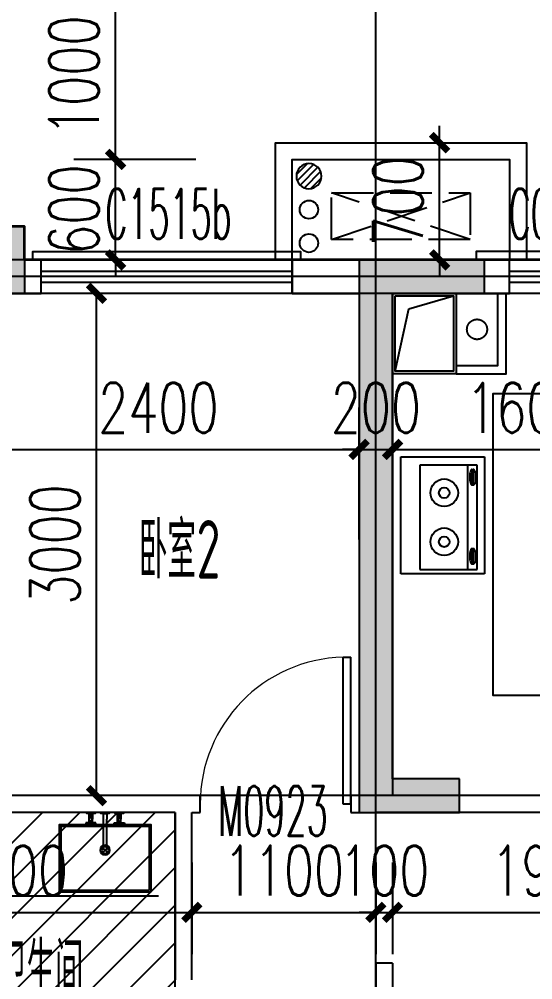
# Model space of a CAD drawing. Extents: x -59851 to 653804, y -249523 to 437614.
# Drawn here: x -29246 to -26175, y -45794 to -40057 of the extents above; entities that cross this region are included whole.
import ezdxf

# ---------------------------------------------------------------- set-up
doc = ezdxf.new("R2010")
doc.units = 0
doc.header["$LTSCALE"] = 1000
doc.header["$MEASUREMENT"] = 0
for name, pattern in [('CONTINOUS', [0]), ('DASH', [0.35, 0.25, -0.1]), ('PS', [3200, 1500, -200, 1500])]:
    doc.linetypes.add(name, pattern=pattern)
doc.layers.add('33计全面积外廓线', color=21, linetype='Continuous', lineweight=35)
for name, color, linetype in [('_S-YS(雨水管)', 3, 'Continuous'), ('_S-空调立管', 7, 'Continuous'), ('A-Lvtry（卫生间）', 5, 'Continuous'), ('A-Lvtry（厨房）', 5, 'CONTINOUS'), ('A-烟气道', 105, 'Continuous'), ('A-空调室外机', 5, 'DASH'), ('A-第三道尺寸线', 105, 'Continuous'), ('A-线脚看线', 9, 'Continuous'), ('A-降板区域', 251, 'Continuous'), ('DOTE', 16, 'Continuous'), ('NL', 5, 'Continuous'), ('PS', 6, 'PS'), ('PUB_HATCH', 8, 'Continuous'), ('PUB_TEXT', 7, 'Continuous'), ('WALL', 2, 'Continuous'), ('WINDOW', 4, 'Continuous'), ('WINDOW_TEXT', 7, 'Continuous'), ('剪力墙', 6, 'Continuous'), ('栏杆', 142, 'Continuous')]:
    doc.layers.add(name, color=color, linetype=linetype)
doc.layers.add('A-area(算全面积)', color=21, linetype='Continuous', plot=False)
doc.layers.add('A-area(算半面积)', color=23, linetype='Continuous', plot=False)
doc.styles.add('_TCH_DIM_T3', font='SIMPLEX.shx', dxfattribs={"width": 0.705882, "bigfont": 'GBCBIG.shx'})
doc.styles.add('_TCH_WINDOW', font='SIMPLEX.shx', dxfattribs={"width": 0.7, "height": 3.5, "bigfont": 'GBCBIG.shx'})
doc.styles.get("Standard").update_dxf_attribs({"font": 'gbenor.shx', "width": 0.7, "bigfont": 'gbcbig.shx'})
doc.dimstyles.new('_TCH_ARCH&&100', dxfattribs={"dimtxt": 297.5, "dimasz": 100, "dimexe": 250, "dimexo": 300, "dimgap": 100, "dimtad": 1, "dimdec": 0, "dimzin": 0, "dimdsep": 46, "dimtxsty": '_TCH_DIM_T3', "dimblk": 'ARCHTICK', "dimcen": 0.09, "dimclrt": 7, "dimazin": 2, "dimtfac": 1, "dimtdec": 0, "dimtix": 1, "dimtmove": 2, "dimatfit": 3, "dimfxl": 0, "dimtolj": 1, "dimtzin": 0, "dimarcsym": 0})

# ---------------------------------------------------------------- blocks, each defined once
blk = doc.blocks.new('zhouxianssceng0329')
at = {"layer": 'DOTE'}
for p, q in [((-27113.7, 132089.9), (-27113.7, 156469.4)), ((-3313.7, 143398.2), (-44988.6, 143398.2)), ((5501.3, 143298.2), (-44988.6, 143298.2)), ((5501.3, 140298.2), (-44988.6, 140298.2))]:
    blk.add_line(p, q, dxfattribs=at)
blk = doc.blocks.new('1417jianliqiang0329')
at = {"layer": 'PUB_HATCH'}
for points in [[(-29813.7, 39427.2), (-29213.7, 39427.2), (-29213.7, 39027.2), (-29813.7, 39027.2)], [(-26613.7, 36127.2), (-27013.7, 36127.2), (-27013.7, 39027.2), (-26463.7, 39027.2), (-26463.7, 39227.2), (-27213.7, 39227.2), (-27213.7, 35927.2), (-27013.7, 35927.2), (-26613.7, 35927.2)]]:
    blk.add_hatch(color=256, dxfattribs=at).paths.add_polyline_path(points)
at = {"layer": '剪力墙'}
for points in [[(-29813.7, 39427.2), (-29213.7, 39427.2), (-29213.7, 39027.2), (-29813.7, 39027.2)], [(-26613.7, 36127.2), (-27013.7, 36127.2), (-27013.7, 39027.2), (-26463.7, 39027.2), (-26463.7, 39227.2), (-27213.7, 39227.2), (-27213.7, 35927.2), (-27013.7, 35927.2), (-26613.7, 35927.2)]]:
    blk.add_lwpolyline(points, close=True, dxfattribs=at)
blk = doc.blocks.new('ktswaj')
at = {"linetype": 'DASH'}
blk.add_lwpolyline([(15990.1, 179082.6), (15990.1, 178253.3), (16268.4, 178253.3), (16268.4, 179082.6)], close=True, dxfattribs=at)
for points in [[(15990.1, 179082.6), (16268.4, 178253.3)], [(15990.1, 178253.3), (16268.4, 179082.6)]]:
    blk.add_lwpolyline(points, dxfattribs=at)
blk = doc.blocks.new('A3ktsjw')
at = {"layer": '栏杆'}
for points in [[(-26114.3, 169534.8), (-26114.3, 170234.8), (-24614.3, 170234.8), (-24614.3, 169534.8)], [(-26014.3, 169534.8), (-26014.3, 170134.8), (-24714.3, 170134.8), (-24714.3, 169534.8)]]:
    blk.add_lwpolyline(points, dxfattribs=at)
at = {"layer": 'A-空调室外机', "extrusion": (0, 0, -1), "zscale": -1, "rotation": 90}
blk.add_blockref('ktswaj', (204032.2, 153666.4), dxfattribs=at)
blk = doc.blocks.new('1417xxjian0329')
at = {"layer": 'A-线脚看线'}
for points in [[(-29163.7, 15191.6), (-29163.7, 15241.6), (-27563.7, 15241.6), (-27563.7, 15191.6)], [(-25563.6, 15191.6), (-25563.6, 15241.6), (-26513.6, 15241.6), (-26513.6, 15191.6)]]:
    blk.add_lwpolyline(points, dxfattribs=at)
blk = doc.blocks.new('zt1')
at = {"layer": 'A-Lvtry（卫生间）', "linetype": 'Continuous'}
for p, q in [((-700, 0), (0, 0)), ((-700, -500), (-700, 0)), ((0, 0), (0, -500)), ((0, -500), (-700, -500))]:
    blk.add_line(p, q, dxfattribs=at)
at = {"layer": 'A-Lvtry（卫生间）'}
for p, q in [((-673.5, -113.1), (-673.5, -455.5)), ((-50.7, -113.1), (-673.5, -113.1)), ((-50.7, -455.5), (-50.7, -113.1)), ((-673.5, -399.8), (-50.7, -399.8)), ((-673.5, -455.5), (-50.7, -455.5)), ((-640.9, -422.1), (-640.8, -433.8)), ((-565.7, -431.5), (-630.4, -431.5)), ((-630.4, -431.5), (-630.4, -448.2)), ((-630.4, -448.2), (-565.7, -448.2)), ((-565.7, -448.2), (-565.7, -431.5)), ((-549.1, -423.2), (-549.1, -433.7)), ((-167.9, -422.1), (-167.8, -433.8)), ((-157.4, -431.5), (-157.4, -448.2)), ((-92.7, -431.5), (-157.4, -431.5)), ((-157.4, -448.2), (-92.7, -448.2)), ((-92.7, -448.2), (-92.7, -431.5)), ((-76.1, -423.2), (-76.1, -433.7))]:
    blk.add_line(p, q, dxfattribs=at)
for points in [[(-549.1, -423.2, 0.259034), (-551, -419.8, 0.076276), (-562.5, -414.9, 0.036515), (-576.1, -412.4, 0.026615), (-594.9, -411.4, 0.026615), (-613.8, -412.4, 0.036515), (-627.3, -414.9, 0.076276), (-638.9, -419.8, 0.259034), (-640.8, -423.2, 0.078462), (-640.6, -424.5, 0.056762)], [(-549.1, -433.7, 0.259034), (-551, -430.3, 0.076276), (-562.5, -425.4, 0.036515), (-576.1, -422.9, 0.026615), (-594.9, -421.9, 0.026615), (-613.8, -422.9, 0.036515), (-627.3, -425.4, 0.076276), (-638.9, -430.3, 0.259034), (-640.8, -433.7, 0.259034), (-638.9, -437.2, 0.056762), (-630.4, -441.2, 0.036515)], [(-565.7, -442.9, 0.008736), (-562.5, -442.1, 0.076276), (-551, -437.2, 0.259034), (-549.1, -433.7, 0.259034)], [(-76.1, -423.2, 0.259034), (-78, -419.8, 0.076276), (-89.5, -414.9, 0.036515), (-103.1, -412.4, 0.026615), (-121.9, -411.4, 0.026615), (-140.8, -412.4, 0.036515), (-154.3, -414.9, 0.076276), (-165.9, -419.8, 0.259034), (-167.8, -423.2, 0.078462), (-167.6, -424.5, 0.056762)], [(-76.1, -433.7, 0.259034), (-78, -430.3, 0.076276), (-89.5, -425.4, 0.036515), (-103.1, -422.9, 0.026615), (-121.9, -421.9, 0.026615), (-140.8, -422.9, 0.036515), (-154.3, -425.4, 0.076276), (-165.9, -430.3, 0.259034), (-167.8, -433.7, 0.259034), (-165.9, -437.2, 0.056762), (-157.4, -441.2, 0.036515)], [(-92.7, -442.9, 0.008736), (-89.5, -442.1, 0.076276), (-78, -437.2, 0.259034), (-76.1, -433.7, 0.259034)]]:
    blk.add_lwpolyline(points, format="xyb", dxfattribs=at)
at = {"layer": 'A-Lvtry（卫生间）', "linetype": 'Continuous'}
for centre, radius in [((-508.4, -258.5), 82.5), ((-508.4, -258.5), 31.6), ((-215.8, -258.5), 82.5), ((-215.8, -258.5), 31.6)]:
    blk.add_circle(centre, radius, dxfattribs=at)
at = {"layer": 'A-Lvtry（卫生间）', "width": 0.8, "flags": 9}
for tag in ['YSIZE', 'XSIZE']:
    blk.add_attdef(tag, (-350, 0), '', height=0.5, dxfattribs=at)
blk = doc.blocks.new('A$C12CE3BE6')
at = {"ltscale": 10}
for p, q in [((180, 469), (200, 469)), ((184.5, 442), (184.5, 469)), ((195.5, 442), (195.5, 469)), ((285.2, 469), (265.2, 469)), ((370, 469), (350, 469)), ((354.5, 442), (354.5, 469)), ((365.5, 442), (365.5, 469)), ((220, 412), (160, 412)), ((160, 412), (160, 405)), ((220, 405), (160, 405)), ((180, 412), (180, 435)), ((182.5, 422), (182.5, 442)), ((197.5, 442), (182.5, 442)), ((197.5, 422), (182.5, 422)), ((187, 412), (187, 422)), ((193, 412), (193, 422)), ((197.5, 422), (197.5, 442)), ((200, 412), (200, 435)), ((220, 405), (220, 412)), ((265.2, 260), (265.2, 435)), ((285.2, 260), (285.2, 435)), ((330, 412), (390, 412)), ((330, 405), (330, 412)), ((330, 405), (390, 405)), ((350, 412), (350, 435)), ((352.5, 422), (352.5, 442)), ((352.5, 442), (367.5, 442)), ((352.5, 422), (367.5, 422)), ((357, 412), (357, 422)), ((363, 412), (363, 422)), ((367.5, 422), (367.5, 442)), ((370, 412), (370, 435)), ((390, 412), (390, 405))]:
    blk.add_line(p, q, dxfattribs=at)
for p, q in [((260.9, 235.9), (289.1, 264.1)), ((260.9, 264.1), (289.1, 235.9))]:
    blk.add_line(p, q)
for points in [[(200, 435), (200, 469), (215, 469), (215, 475), (165, 475), (165, 469), (180, 469), (180, 435)], [(285.2, 435), (285.2, 469), (299.8, 469), (299.8, 475), (250.2, 475), (250.2, 469), (265.2, 469), (265.2, 435)], [(370, 435), (370, 469), (385, 469), (385, 475), (335, 475), (335, 469), (350, 469), (350, 435)]]:
    blk.add_lwpolyline(points, dxfattribs=at)
for points in [[(0, 0), (0, 400), (550, 400), (550, 0)], [(10, 10), (10, 390), (540, 390), (540, 10)]]:
    blk.add_lwpolyline(points, close=True)
for centre in [(190, 408.5), (360, 408.5)]:
    blk.add_circle(centre, 3.5, dxfattribs=at)
for radius in [29.1, 20]:
    blk.add_circle((275, 250), radius)
blk.add_arc((275.2, 260), 10, 180, 0, dxfattribs=at)
blk = doc.blocks.new('$DorLib2D$00000001')
for p, q in [((0.45, 0.975), (0.5, 0.975)), ((0.45, 0), (0.45, 0.975)), ((0.5, 0), (0.5, 0.975)), ((0.5, 0), (0.45, 0))]:
    blk.add_line(p, q)
at = {"lineweight": 13}
blk.add_arc((0.475, 0), 0.975, 91.46928, 180, dxfattribs=at)
blk = doc.blocks.new('$TCHSYS$WIN2D')
for p, q in [((-0.5, 0.5), (0.5, 0.5)), ((-0.5, 0.5), (-0.5, -0.5)), ((0.5, 0.5), (0.5, -0.5)), ((0.5, 0.1667), (-0.5, 0.1667)), ((0.5, -0.1667), (-0.5, -0.1667)), ((-0.5, -0.5), (0.5, -0.5))]:
    blk.add_line(p, q)
blk = doc.blocks.new('_ArchTick')
at = {"color": 0, "linetype": 'ByBlock', "const_width": 0.4}
blk.add_lwpolyline([(-0.5, -0.5), (0.5, 0.5)], dxfattribs=at)
blk = doc.blocks.new('*D743')
at = {"layer": 'A-第三道尺寸线', "color": 0, "lineweight": -2, "transparency": 16777216}
for p, q in [((-75779, -36371.8), (-75779, -35584)), ((-73379, -36371.8), (-73379, -35584)), ((-75779, -35834), (-73379, -35834))]:
    blk.add_line(p, q, dxfattribs=at)
at = {"layer": 'Defpoints', "color": 0, "transparency": 16777216}
for p in [(-73379, -35834), (-75779, -36671.8), (-73379, -36671.8)]:
    blk.add_point(p, dxfattribs=at)
at = {"layer": 'A-第三道尺寸线', "color": 0, "lineweight": -2, "transparency": 16777216, "xscale": 100, "yscale": 100, "zscale": 100, "rotation": 180}
blk.add_blockref('_ArchTick', (-75779, -35834), dxfattribs=at)
at = {"layer": 'A-第三道尺寸线', "color": 0, "lineweight": -2, "transparency": 16777216, "xscale": 100, "yscale": 100, "zscale": 100}
blk.add_blockref('_ArchTick', (-73379, -35834), dxfattribs=at)
at = {"layer": 'A-第三道尺寸线', "color": 7, "transparency": 16777216, "insert": (-74579, -35585.2), "char_height": 297.5, "attachment_point": 5, "style": '_TCH_DIM_T3'}
blk.add_mtext('\\A1;2400', dxfattribs=at)
blk = doc.blocks.new('*D744')
at = {"layer": 'A-第三道尺寸线', "color": 0, "lineweight": -2, "transparency": 16777216}
for p, q in [((-73379, -36371.8), (-73379, -35584)), ((-73179, -36371.8), (-73179, -35584)), ((-73379, -35834), (-73479, -35834)), ((-73379, -35834), (-73179, -35834)), ((-73179, -35834), (-73079, -35834))]:
    blk.add_line(p, q, dxfattribs=at)
at = {"layer": 'Defpoints', "color": 0, "transparency": 16777216}
for p in [(-73179, -35834), (-73379, -36671.8), (-73179, -36671.8)]:
    blk.add_point(p, dxfattribs=at)
at = {"layer": 'A-第三道尺寸线', "color": 0, "lineweight": -2, "transparency": 16777216, "xscale": 100, "yscale": 100, "zscale": 100}
blk.add_blockref('_ArchTick', (-73379, -35834), dxfattribs=at)
at = {"layer": 'A-第三道尺寸线', "color": 0, "lineweight": -2, "transparency": 16777216, "xscale": 100, "yscale": 100, "zscale": 100, "rotation": 180}
blk.add_blockref('_ArchTick', (-73179, -35834), dxfattribs=at)
at = {"layer": 'A-第三道尺寸线', "color": 7, "transparency": 16777216, "insert": (-73279, -35585.2), "char_height": 297.5, "attachment_point": 5, "style": '_TCH_DIM_T3'}
blk.add_mtext('\\A1;200', dxfattribs=at)
blk = doc.blocks.new('*D745')
at = {"layer": 'A-第三道尺寸线', "color": 0, "lineweight": -2, "transparency": 16777216}
for p, q in [((-73179, -36371.8), (-73179, -35584)), ((-71579, -36371.8), (-71579, -35584)), ((-73179, -35834), (-71579, -35834))]:
    blk.add_line(p, q, dxfattribs=at)
at = {"layer": 'Defpoints', "color": 0, "transparency": 16777216}
for p in [(-71579, -35834), (-73179, -36671.8), (-71579, -36671.8)]:
    blk.add_point(p, dxfattribs=at)
at = {"layer": 'A-第三道尺寸线', "color": 0, "lineweight": -2, "transparency": 16777216, "xscale": 100, "yscale": 100, "zscale": 100, "rotation": 180}
blk.add_blockref('_ArchTick', (-73179, -35834), dxfattribs=at)
at = {"layer": 'A-第三道尺寸线', "color": 0, "lineweight": -2, "transparency": 16777216, "xscale": 100, "yscale": 100, "zscale": 100}
blk.add_blockref('_ArchTick', (-71579, -35834), dxfattribs=at)
at = {"layer": 'A-第三道尺寸线', "color": 7, "transparency": 16777216, "insert": (-72379, -35585.2), "char_height": 297.5, "attachment_point": 5, "style": '_TCH_DIM_T3'}
blk.add_mtext('\\A1;1600', dxfattribs=at)
blk = doc.blocks.new('*D747')
at = {"layer": 'A-第三道尺寸线', "color": 0, "lineweight": -2, "transparency": 16777216}
for p, q in [((-76579, -38301.8), (-76579, -38849)), ((-74379, -38301.8), (-74379, -38849)), ((-76579, -38599), (-74379, -38599))]:
    blk.add_line(p, q, dxfattribs=at)
at = {"layer": 'Defpoints', "color": 0, "transparency": 16777216}
for p in [(-76579, -38001.8), (-74379, -38001.8), (-74379, -38599)]:
    blk.add_point(p, dxfattribs=at)
at = {"layer": 'A-第三道尺寸线', "color": 0, "lineweight": -2, "transparency": 16777216, "xscale": 100, "yscale": 100, "zscale": 100, "rotation": 180}
blk.add_blockref('_ArchTick', (-76579, -38599), dxfattribs=at)
at = {"layer": 'A-第三道尺寸线', "color": 0, "lineweight": -2, "transparency": 16777216, "xscale": 100, "yscale": 100, "zscale": 100}
blk.add_blockref('_ArchTick', (-74379, -38599), dxfattribs=at)
at = {"layer": 'A-第三道尺寸线', "color": 7, "transparency": 16777216, "insert": (-75479, -38350.2), "char_height": 297.5, "attachment_point": 5, "style": '_TCH_DIM_T3'}
blk.add_mtext('\\A1;2200', dxfattribs=at)
blk = doc.blocks.new('*D748')
at = {"layer": 'A-第三道尺寸线', "color": 0, "lineweight": -2, "transparency": 16777216}
for p, q in [((-74379, -38301.8), (-74379, -38849)), ((-73279, -38301.8), (-73279, -38849)), ((-74379, -38599), (-73279, -38599))]:
    blk.add_line(p, q, dxfattribs=at)
at = {"layer": 'Defpoints', "color": 0, "transparency": 16777216}
for p in [(-74379, -38001.8), (-73279, -38001.8), (-73279, -38599)]:
    blk.add_point(p, dxfattribs=at)
at = {"layer": 'A-第三道尺寸线', "color": 0, "lineweight": -2, "transparency": 16777216, "xscale": 100, "yscale": 100, "zscale": 100, "rotation": 180}
blk.add_blockref('_ArchTick', (-74379, -38599), dxfattribs=at)
at = {"layer": 'A-第三道尺寸线', "color": 0, "lineweight": -2, "transparency": 16777216, "xscale": 100, "yscale": 100, "zscale": 100}
blk.add_blockref('_ArchTick', (-73279, -38599), dxfattribs=at)
at = {"layer": 'A-第三道尺寸线', "color": 7, "transparency": 16777216, "insert": (-73829, -38350.2), "char_height": 297.5, "attachment_point": 5, "style": '_TCH_DIM_T3'}
blk.add_mtext('\\A1;1100', dxfattribs=at)
blk = doc.blocks.new('*D749')
at = {"layer": 'A-第三道尺寸线', "color": 0, "lineweight": -2, "transparency": 16777216}
for p, q in [((-73279, -38301.8), (-73279, -38849)), ((-73179, -38301.8), (-73179, -38849)), ((-73279, -38599), (-73379, -38599)), ((-73279, -38599), (-73179, -38599)), ((-73179, -38599), (-73079, -38599))]:
    blk.add_line(p, q, dxfattribs=at)
at = {"layer": 'Defpoints', "color": 0, "transparency": 16777216}
for p in [(-73279, -38001.8), (-73179, -38001.8), (-73179, -38599)]:
    blk.add_point(p, dxfattribs=at)
at = {"layer": 'A-第三道尺寸线', "color": 0, "lineweight": -2, "transparency": 16777216, "xscale": 100, "yscale": 100, "zscale": 100}
blk.add_blockref('_ArchTick', (-73279, -38599), dxfattribs=at)
at = {"layer": 'A-第三道尺寸线', "color": 0, "lineweight": -2, "transparency": 16777216, "xscale": 100, "yscale": 100, "zscale": 100, "rotation": 180}
blk.add_blockref('_ArchTick', (-73179, -38599), dxfattribs=at)
at = {"layer": 'A-第三道尺寸线', "color": 7, "transparency": 16777216, "insert": (-73229, -38350.2), "char_height": 297.5, "attachment_point": 5, "style": '_TCH_DIM_T3'}
blk.add_mtext('\\A1;100', dxfattribs=at)
blk = doc.blocks.new('*D750')
at = {"layer": 'A-第三道尺寸线', "color": 0, "lineweight": -2, "transparency": 16777216}
for p, q in [((-73179, -38301.8), (-73179, -38849)), ((-71279, -38301.8), (-71279, -38849)), ((-73179, -38599), (-71279, -38599))]:
    blk.add_line(p, q, dxfattribs=at)
at = {"layer": 'Defpoints', "color": 0, "transparency": 16777216}
for p in [(-73179, -38001.8), (-71279, -38001.8), (-71279, -38599)]:
    blk.add_point(p, dxfattribs=at)
at = {"layer": 'A-第三道尺寸线', "color": 0, "lineweight": -2, "transparency": 16777216, "xscale": 100, "yscale": 100, "zscale": 100, "rotation": 180}
blk.add_blockref('_ArchTick', (-73179, -38599), dxfattribs=at)
at = {"layer": 'A-第三道尺寸线', "color": 0, "lineweight": -2, "transparency": 16777216, "xscale": 100, "yscale": 100, "zscale": 100}
blk.add_blockref('_ArchTick', (-71279, -38599), dxfattribs=at)
at = {"layer": 'A-第三道尺寸线', "color": 7, "transparency": 16777216, "insert": (-72229, -38350.2), "char_height": 297.5, "attachment_point": 5, "style": '_TCH_DIM_T3'}
blk.add_mtext('\\A1;1900', dxfattribs=at)
blk = doc.blocks.new('*D756')
at = {"layer": 'A-第三道尺寸线', "color": 0, "lineweight": -2, "transparency": 16777216}
for p, q in [((-74829, -34901.8), (-75198.7, -34901.8)), ((-74948.7, -37901.8), (-74948.7, -34901.8)), ((-74829, -37901.8), (-75198.7, -37901.8))]:
    blk.add_line(p, q, dxfattribs=at)
at = {"layer": 'Defpoints', "color": 0, "transparency": 16777216}
for p in [(-74948.7, -34901.8), (-74529, -34901.8), (-74529, -37901.8)]:
    blk.add_point(p, dxfattribs=at)
at = {"layer": 'A-第三道尺寸线', "color": 0, "lineweight": -2, "transparency": 16777216, "xscale": 100, "yscale": 100, "zscale": 100}
for p, rotation in [((-74948.7, -34901.8), 90), ((-74948.7, -37901.8), 270)]:
    blk.add_blockref('_ArchTick', p, dxfattribs=dict(at, rotation=rotation))
at = {"layer": 'A-第三道尺寸线', "color": 7, "transparency": 16777216, "insert": (-75197.5, -36401.8), "char_height": 297.5, "attachment_point": 5, "rotation": 90, "style": '_TCH_DIM_T3'}
blk.add_mtext('\\A1;3000', dxfattribs=at)
blk = doc.blocks.new('_LV13')
at = {"color": 0}
for p, q in [((-0.071, 0.495), (-0.495, 0.071)), ((0.183, 0.465), (-0.465, -0.183)), ((0.354, 0.354), (-0.354, -0.354)), ((0.465, 0.183), (-0.183, -0.465)), ((0.495, -0.071), (0.071, -0.495))]:
    blk.add_line(p, q, dxfattribs=at)
blk.add_circle((0, 0), 0.5)
blk = doc.blocks.new('e30505')
at = {"layer": '_S-YS(雨水管)'}
blk.add_lwpolyline([(-130172.7, 67143.6, 1), (-130282.7, 67143.6, 1)], format="xyb", close=True, dxfattribs=at)
at = {"layer": '_S-空调立管'}
blk.add_lwpolyline([(-130227.7, 67398.6, 1), (-130227.7, 67288.6, 1)], format="xyb", close=True, dxfattribs=at)
at = {"layer": 'NL', "ltscale": 0.5, "extrusion": (0, 0, -1), "xscale": -150, "yscale": 150, "zscale": -150, "rotation": 270}
blk.add_blockref('_LV13', (130227.7, 67543.6), dxfattribs=at)
blk = doc.blocks.new('*D1148')
at = {"layer": 'A-第三道尺寸线', "color": 0, "lineweight": -2, "transparency": 16777216}
for p, q in [((-26732.4, -40794.3), (-26732.4, -40694.3)), ((-27148.2, -40794.3), (-26482.4, -40794.3)), ((-26732.4, -41494.3), (-26732.4, -40794.3)), ((-27148.2, -41494.3), (-26482.4, -41494.3)), ((-26732.4, -41494.3), (-26732.4, -41594.3))]:
    blk.add_line(p, q, dxfattribs=at)
at = {"layer": 'Defpoints', "color": 0, "transparency": 16777216}
for p in [(-27448.2, -40794.3), (-26732.4, -40794.3), (-27448.2, -41494.3)]:
    blk.add_point(p, dxfattribs=at)
at = {"layer": 'A-第三道尺寸线', "color": 0, "lineweight": -2, "transparency": 16777216, "xscale": 100, "yscale": 100, "zscale": 100}
for p, rotation in [((-26732.4, -40794.3), 270), ((-26732.4, -41494.3), 90)]:
    blk.add_blockref('_ArchTick', p, dxfattribs=dict(at, rotation=rotation))
at = {"layer": 'A-第三道尺寸线', "color": 7, "transparency": 16777216, "insert": (-26981.2, -41144.3), "char_height": 297.5, "attachment_point": 5, "rotation": 90, "style": '_TCH_DIM_T3'}
blk.add_mtext('\\A1;700', dxfattribs=at)
blk = doc.blocks.new('*D2187')
at = {"layer": 'A-第三道尺寸线', "color": 0, "lineweight": -2, "transparency": 16777216}
for p, q in [((-28190.4, -39894.3), (-28919.5, -39894.3)), ((-28669.5, -40894.3), (-28669.5, -39894.3)), ((-28190.4, -40894.3), (-28919.5, -40894.3))]:
    blk.add_line(p, q, dxfattribs=at)
at = {"layer": 'Defpoints', "color": 0, "transparency": 16777216}
for p in [(-28669.5, -39894.3), (-27890.4, -39894.3), (-27890.4, -40894.3)]:
    blk.add_point(p, dxfattribs=at)
at = {"layer": 'A-第三道尺寸线', "color": 0, "lineweight": -2, "transparency": 16777216, "xscale": 100, "yscale": 100, "zscale": 100}
for p, rotation in [((-28669.5, -39894.3), 90), ((-28669.5, -40894.3), 270)]:
    blk.add_blockref('_ArchTick', p, dxfattribs=dict(at, rotation=rotation))
at = {"layer": 'A-第三道尺寸线', "color": 7, "transparency": 16777216, "insert": (-28918.3, -40394.3), "char_height": 297.5, "attachment_point": 5, "rotation": 90, "style": '_TCH_DIM_T3'}
blk.add_mtext('\\A1;1000', dxfattribs=at)
blk = doc.blocks.new('*D2188')
at = {"layer": 'A-第三道尺寸线', "color": 0, "lineweight": -2, "transparency": 16777216}
for p, q in [((-28669.5, -40894.3), (-28669.5, -40794.3)), ((-28190.4, -40894.3), (-28919.5, -40894.3)), ((-28669.5, -41494.3), (-28669.5, -40894.3)), ((-28190.4, -41494.3), (-28919.5, -41494.3)), ((-28669.5, -41494.3), (-28669.5, -41594.3))]:
    blk.add_line(p, q, dxfattribs=at)
at = {"layer": 'Defpoints', "color": 0, "transparency": 16777216}
for p in [(-28669.5, -40894.3), (-27890.4, -40894.3), (-27890.4, -41494.3)]:
    blk.add_point(p, dxfattribs=at)
at = {"layer": 'A-第三道尺寸线', "color": 0, "lineweight": -2, "transparency": 16777216, "xscale": 100, "yscale": 100, "zscale": 100}
for p, rotation in [((-28669.5, -40894.3), 270), ((-28669.5, -41494.3), 90)]:
    blk.add_blockref('_ArchTick', p, dxfattribs=dict(at, rotation=rotation))
at = {"layer": 'A-第三道尺寸线', "color": 7, "transparency": 16777216, "insert": (-28918.3, -41194.3), "char_height": 297.5, "attachment_point": 5, "rotation": 90, "style": '_TCH_DIM_T3'}
blk.add_mtext('\\A1;600', dxfattribs=at)
blk = doc.blocks.new('750CHUFANGNCHUANG')
at = {"layer": 'A-降板区域'}
h = blk.add_hatch(dxfattribs=at)
h.set_pattern_fill('ANSI31', color=256, scale=100)
h.set_pattern_definition([(45, (-46165.25, -181290.11), (-112.2532, 112.2532), [])])
h.paths.add_polyline_path([(-74479, -38001.8), (-75479, -38001.8), (-75479, -38701.8), (-76579, -38701.8), (-76579, -39851.8), (-74479, -39851.8)])
at = {"layer": 'A-Lvtry（卫生间）', "ltscale": 3}
blk.add_line((-75457.5, -38499.5), (-74578.9, -38499.5), dxfattribs=at)
at = {"layer": 'A-Lvtry（厨房）', "ltscale": 3}
blk.add_lwpolyline([(-71578.9, -35501.8), (-72578.9, -35501.8), (-72578.9, -37301.8), (-71278.9, -37301.8)], dxfattribs=at)
at = {"layer": 'A-烟气道'}
for points in [[(-73179, -34901.8), (-72799, -34901.8), (-72799, -35381.8), (-73179, -35381.8)], [(-73164, -34916.8), (-72814, -34916.8), (-72814, -35366.8), (-73164, -35366.8)]]:
    blk.add_lwpolyline(points, close=True, dxfattribs=at)
blk.add_lwpolyline([(-73164, -35366.8), (-73081.1, -34993.9), (-72814, -34916.8)], dxfattribs=at)
at = {"layer": 'A-降板区域'}
blk.add_lwpolyline([(-74479, -38001.8), (-75479, -38001.8), (-75479, -38701.8), (-75479, -38701.8), (-76579, -38701.8), (-76579, -39851.8), (-74479, -39851.8)], close=True, dxfattribs=at)
at = {"layer": 'PS', "ltscale": 0.5}
blk.add_circle((-72674, -35116.8), 60, dxfattribs=at)
at = {"layer": 'WALL'}
for p, q in [((-75279, -34701.8), (-75979, -34701.8)), ((-75279, -34901.8), (-75279, -34701.8)), ((-73279, -34701.8), (-73779, -34701.8)), ((-73779, -34701.8), (-73779, -34901.8)), ((-72479, -34701.8), (-73279, -34701.8)), ((-72479, -34901.8), (-72479, -34701.8)), ((-75779, -34901.8), (-75279, -34901.8)), ((-73779, -34901.8), (-73379, -34901.8)), ((-73379, -34901.8), (-73379, -37901.8)), ((-73179, -34901.8), (-73179, -37901.8)), ((-73179, -34901.8), (-72479, -34901.8)), ((-74379, -37901.8), (-75779, -37901.8)), ((-74329, -37901.8), (-74379, -37901.8)), ((-74329, -38001.8), (-74329, -37901.8)), ((-73379, -37901.8), (-73429, -37901.8)), ((-73429, -37901.8), (-73429, -38001.8)), ((-71279, -37901.8), (-73179, -37901.8)), ((-74479, -38001.8), (-75879, -38001.8)), ((-74479, -38001.8), (-74479, -39001.8)), ((-74379, -39001.8), (-74379, -38001.8)), ((-74379, -38001.8), (-74329, -38001.8)), ((-73429, -38001.8), (-73279, -38001.8)), ((-71179, -38001.8), (-73279, -38001.8)), ((-73279, -38901.8), (-73279, -39901.8)), ((-73179, -38901.8), (-73279, -38901.8)), ((-73179, -38901.8), (-73179, -39901.8))]:
    blk.add_line(p, q, dxfattribs=at)
for points in [[(-72799, -35381.8), (-72499, -35381.8), (-72499, -34901.8)], [(-72799, -35331.8), (-72549, -35331.8), (-72549, -34901.8)]]:
    blk.add_lwpolyline(points, dxfattribs=at)
at = {"layer": 'A-Lvtry（卫生间）', "ltscale": 3, "extrusion": (0, 0, -1), "zscale": -1}
blk.add_blockref('A$C12CE3BE6', (74622.4, -38476.8), dxfattribs=at)
at = {"layer": 'A-Lvtry（厨房）', "extrusion": (-1.08889e-08, 3.92285e-11, 1), "rotation": 90.00000133402129}
blk.add_blockref('zt1', (-73128.7, -35877.2), dxfattribs=at)
at = {"layer": 'WINDOW'}
ref = blk.add_blockref('$TCHSYS$WIN2D', (-74529, -34801.8), dxfattribs=dict(at, xscale=1500, yscale=200, zscale=1500, rotation=180))
ref.add_attrib('A', 'C1515b', (-74896.5, -34575.5), dxfattribs={"layer": 'WINDOW_TEXT', "height": 297.5, "style": '_TCH_WINDOW', "width": 0.494118})
ref = blk.add_blockref('$TCHSYS$WIN2D', (-72104, -34801.8), dxfattribs=dict(at, xscale=750, yscale=200, zscale=750, rotation=180))
ref.add_attrib('A', 'C0815d', (-72485.5, -34575.5), dxfattribs={"layer": 'WINDOW_TEXT', "height": 297.5, "style": '_TCH_WINDOW', "width": 0.494118})
ref = blk.add_blockref('$DorLib2D$00000001', (-73879, -37951.8), dxfattribs=dict(at, xscale=900, yscale=900, zscale=-900))
ref.add_attrib('A', 'M0923', (-74222, -38141.8), dxfattribs={"layer": 'WINDOW_TEXT', "height": 297.5, "style": '_TCH_WINDOW', "width": 0.494118})
at = {"layer": 'PUB_TEXT', "width": 0.7}
for s, height, p in [('卧室', 337.59, (-74694.9, -36605.7)), ('2', 350, (-74350.8, -36605.7)), ('卫生间', 337.59, (-75537.6, -39116))]:
    blk.add_text(s, height=height, dxfattribs=at).set_placement(p)
at = {"layer": 'A-第三道尺寸线'}
for p1, p2, distance, picture, middle in [((-74529, -37901.8), (-74529, -34901.8), 419.8, '*D756', (-75197.5, -36401.8)), ((-75779, -36671.8), (-73379, -36671.8), 837.8, '*D743', (-74579, -35585.2)), ((-73379, -36671.8), (-73179, -36671.8), 837.8, '*D744', (-73279, -35585.2)), ((-73179, -36671.8), (-71579, -36671.8), 837.8, '*D745', (-72379, -35585.2)), ((-76579, -38001.8), (-74379, -38001.8), -597.2, '*D747', (-75479, -38350.2)), ((-74379, -38001.8), (-73279, -38001.8), -597.2, '*D748', (-73829, -38350.2)), ((-73279, -38001.8), (-73179, -38001.8), -597.2, '*D749', (-73229, -38350.2)), ((-73179, -38001.8), (-71279, -38001.8), -597.2, '*D750', (-72229, -38350.2))]:
    dim = blk.add_aligned_dim(p1=p1, p2=p2, distance=distance, dimstyle='_TCH_ARCH&&100', dxfattribs=at)
    dim.commit()
    dim.dimension.update_dxf_attribs({"geometry": picture, "text_midpoint": middle})

msp = doc.modelspace()

# ---------------------------------------------------------------- linework, layer by layer
at = {"layer": '33计全面积外廓线'}
msp.add_lwpolyline([(-16213.7, -44594.3), (-17613.7, -44594.3), (-17613.7, -41494.3), (-24913.7, -41494.3), (-24913.7, -39894.3), (-25563.7, -39894.3), (-25563.6, -41494.3), (-29213.7, -41494.3), (-29213.7, -41294.3), (-29813.7, -41294.3)], dxfattribs=at)

# ---------------------------------------------------------------- block references
for name, p in [('zhouxianssceng0329', (0, -184992.5)), ('1417xxjian0329', (0, -56685.8)), ('1417jianliqiang0329', (0, -80721.5))]:
    msp.add_blockref(name, p)
at = {"layer": 'A-area(算全面积)'}
msp.add_blockref('A3ktsjw', (-1599.4, -211029), dxfattribs=at)

# ---------------------------------------------------------------- dimensions: what is measured, and where the dimension line sits
at = {"layer": 'A-第三道尺寸线'}
dim = msp.add_aligned_dim(p1=(-27890.4, -40894.3), p2=(-27890.4, -39894.3), distance=779.1, dimstyle='_TCH_ARCH&&100', dxfattribs=at)
dim.commit()
dim.dimension.update_dxf_attribs({"geometry": '*D2187', "text_midpoint": (-28918.3, -40394.3)})

# ---------------------------------------------------------------- next in the draw order: block references
msp.add_blockref('750CHUFANGNCHUANG', (46165.2, -6792.5))

# ---------------------------------------------------------------- next in the draw order: block references
at = {"layer": 'A-area(算半面积)', "xscale": -1}
msp.add_blockref('e30505', (-157741.3, -108537.8, 0), dxfattribs=at)

# ---------------------------------------------------------------- next in the draw order: dimensions: what is measured, and where the dimension line sits
at = {"layer": 'A-第三道尺寸线'}
for p1, p2, distance, picture, middle in [((-27448.2, -41494.3), (-27448.2, -40794.3), -715.8, '*D1148', (-26981.2, -41144.3)), ((-27890.4, -41494.3), (-27890.4, -40894.3), 779.1, '*D2188', (-28918.3, -41194.3))]:
    dim = msp.add_aligned_dim(p1=p1, p2=p2, distance=distance, dimstyle='_TCH_ARCH&&100', dxfattribs=at)
    dim.commit()
    dim.dimension.update_dxf_attribs({"geometry": picture, "text_midpoint": middle})

doc.saveas('drawing.dxf')
